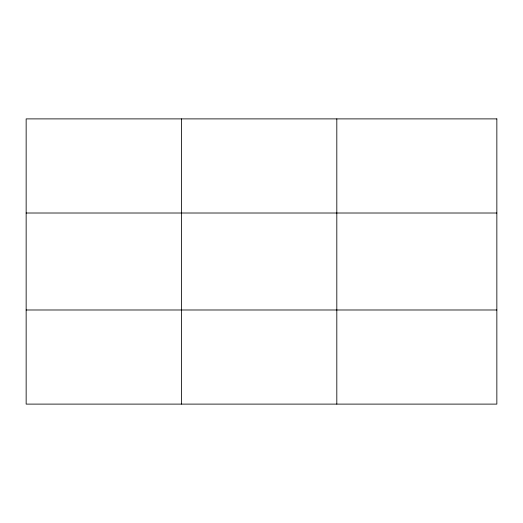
<?xml version="1.0" encoding="UTF-8"?>
<svg xmlns="http://www.w3.org/2000/svg" width="523" height="523" viewBox="0 0 523 523"><rect width="100%" height="100%" fill="white"/><g stroke="black" fill="none" stroke-linecap="round" stroke-linejoin="round"><path stroke-width="0.78" d="M181.481 404.109L181.481 118.891M336.812 404.109L336.812 118.891M26.15 213.011L496.85 213.011M26.15 309.989L496.85 309.989M496.85 118.891L496.85 404.109L26.15 404.109L26.15 118.891L496.85 118.891"/></g></svg>
